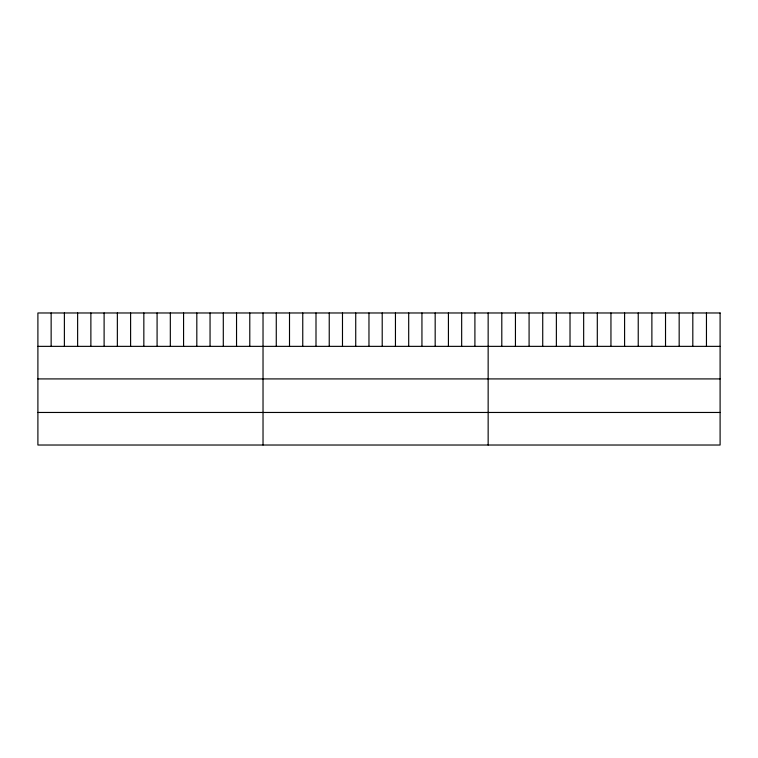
<?xml version="1.0" encoding="UTF-8"?>
<svg xmlns="http://www.w3.org/2000/svg" width="758" height="758" viewBox="0 0 758 758"><rect width="100%" height="100%" fill="white"/><g stroke="black" fill="none" stroke-linecap="round" stroke-linejoin="round"><path stroke-width="1.14" d="M37.9 346.359L720.1 346.359M37.9 378.915L720.1 378.915M37.9 412.466L720.1 412.466M706.456 312.978L706.456 346.359M692.812 312.978L692.812 346.359M679.168 312.978L679.168 346.359M665.524 312.978L665.524 346.359M651.88 312.978L651.88 346.359M638.236 312.978L638.236 346.359M624.592 312.978L624.592 346.359M610.948 312.978L610.948 346.359M597.304 312.978L597.304 346.359M583.66 312.978L583.66 346.359M570.016 312.978L570.016 346.359M556.372 312.978L556.372 346.359M542.728 312.978L542.728 346.359M529.084 312.978L529.084 346.359M515.44 312.978L515.44 346.359M501.796 312.978L501.796 346.359M488.152 312.978L488.152 445.022M474.906 312.978L474.906 346.359M461.669 312.978L461.669 346.359M448.423 312.978L448.423 346.359M435.177 312.978L435.177 346.359M421.941 312.978L421.941 346.359M408.695 312.978L408.695 346.359M395.449 312.978L395.449 346.359M382.212 312.978L382.212 346.359M368.966 312.978L368.966 346.359M355.729 312.978L355.729 346.359M342.483 312.978L342.483 346.359M329.237 312.978L329.237 346.359M316.001 312.978L316.001 346.359M302.755 312.978L302.755 346.359M289.509 312.978L289.509 346.359M276.272 312.978L276.272 346.359M263.026 312.978L263.026 445.022M249.78 312.978L249.78 346.359M236.543 312.978L236.543 346.359M223.297 312.978L223.297 346.359M210.051 312.978L210.051 346.359M196.815 312.978L196.815 346.359M183.569 312.978L183.569 346.359M170.323 312.978L170.323 346.359M157.086 312.978L157.086 346.359M143.84 312.978L143.84 346.359M130.603 312.978L130.603 346.359M117.357 312.978L117.357 346.359M104.111 312.978L104.111 346.359M90.875 312.978L90.875 346.359M77.629 312.978L77.629 346.359M64.383 312.978L64.383 346.359M51.146 312.978L51.146 346.359M720.1 312.978L37.9 312.978L37.9 445.022L720.1 445.022L720.1 312.978"/></g></svg>
